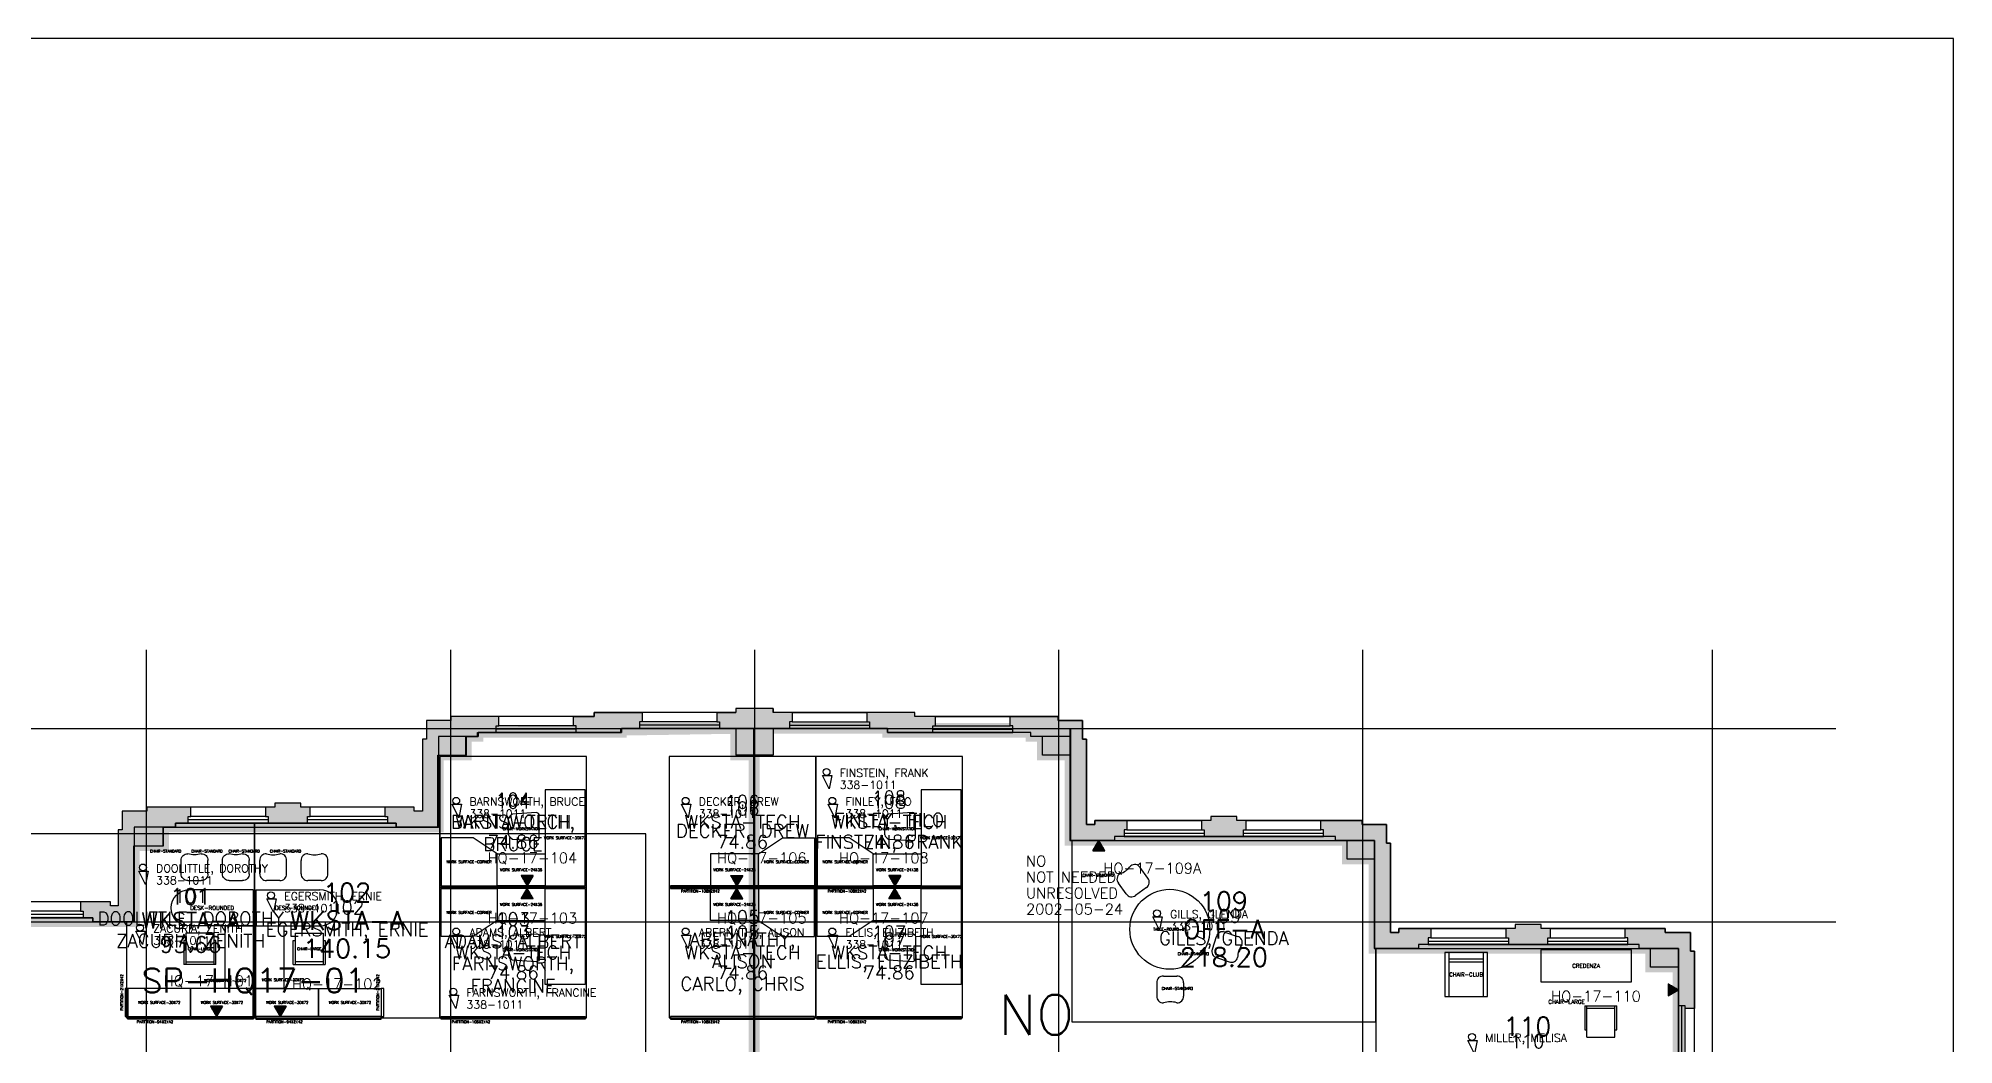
# Model space of a CAD drawing. Extents: x -2660 to 1655, y -1849 to 1203.
# Drawn here: x 218 to 1655, y 448 to 1203 of the extents above; entities that cross this region are included whole.
import ezdxf
from ezdxf.enums import TextEntityAlignment as Align

# ---------------------------------------------------------------- set-up
doc = ezdxf.new("R2010")
doc.units = 0
doc.header["$LTSCALE"] = 120
doc.header["$MEASUREMENT"] = 0
doc.layers.get('0').update_dxf_attribs({"linetype": 'CONTINUOUS'})
for name, color, linetype in [('Added', 3, 'CONTINUOUS'), ('Deleted', 1, 'CONTINUOUS'), ('PL', 82, 'CONTINUOUS')]:
    doc.layers.add(name, color=color, linetype=linetype)
doc.styles.add('ASSETTEXT', font='simplex.shx')

# ---------------------------------------------------------------- blocks, each defined once
blk = doc.blocks.new('WNH')
for p, q in [((-2, 5), (58, 5)), ((-2, 2.5), (58, 2.5)), ((0, 0), (56, 0))]:
    blk.add_line(p, q)
at = {"layer": 'PL'}
blk.add_line((0, -7), (56, -7), dxfattribs=at)
blk = doc.blocks.new('WSURF')
for p, q in [((0, 1), (0, 0)), ((1, 1), (0, 1)), ((1, 0), (1, 1)), ((0, 0), (1, 0))]:
    blk.add_line(p, q)
blk = doc.blocks.new('UNIT')
blk.add_lwpolyline([(0, 0), (1, 0), (1, 1), (0, 1)], close=True)
blk = doc.blocks.new('CHAIR')
blk.add_lwpolyline([(-6.087272, 11.499599, 0.234283), (-9.327464, 8.599554), (-10.501149, -9.063947, 0.418572), (-8.101414, -11.4996), (8.101414, -11.4996, 0.418572), (10.501149, -9.063947), (9.327464, 8.599554, 0.234283), (6.087272, 11.499599, 0.234283)], format="xyb")
blk.add_lwpolyline([(-6.087273, 11.4996), (6.087273, 11.4996)])
blk = doc.blocks.new('WKSRF')
for p, q in [((0, 21), (47, 21)), ((0, 0), (0, 21)), ((47, 21), (47, 0)), ((47, 0), (0, 0))]:
    blk.add_line(p, q)
blk = doc.blocks.new('DC')
for p, q in [((0, 0), (0, 18)), ((0, 18), (1.5, 18)), ((1.5, 23.5), (1.5, 0)), ((1.5, 23.5), (22.5, 23.5)), ((22.5, 23.5), (22.5, 0)), ((22.5, 18), (24, 18)), ((24, 18), (24, 0)), ((0, 0), (24, 0)), ((22.5, 2), (1.5, 2))]:
    blk.add_line(p, q)
blk = doc.blocks.new('PART')
for p, q in [((1, 2), (0, 2)), ((0, 2), (0, 0)), ((1, 0), (1, 2)), ((0, 0), (1, 0))]:
    blk.add_line(p, q)
blk = doc.blocks.new('SC')
for p, q in [((0.026902, 14.947733), (0.026902, 5)), ((5, 19.947733), (15, 19.947733)), ((20, 14.947733), (20, 5))]:
    blk.add_line(p, q)
for centre, radius, start, end in [((4.607986, 15.364468), 4.6, 85.111302, 185.197803), ((15.419135, 15.366868), 4.6, 354.772172, 95.227828), ((4.607986, 4.583266), 4.6, 174.802197, 274.888698), ((10.051231, -16.983642), 17.718889, 73.849775, 106.563395), ((15.419135, 4.580865), 4.6, 264.772172, 5.227828)]:
    blk.add_arc(centre, radius, start, end)
blk = doc.blocks.new('RDSK')
for p, q in [((0, 27), (48, 27)), ((0, 27), (0, 0)), ((0, 0), (48, 0))]:
    blk.add_line(p, q)
blk.add_arc((47.993354, 13.409283), 13.539422, 270.028396, 89.971983)
blk = doc.blocks.new('CWSURF')
blk.add_lwpolyline([(24, 36), (0, 36), (0, 0), (42, 0), (42, 24)], close=True)
blk = doc.blocks.new('CR')
for p, q in [((0, 24), (68, 24)), ((0, 0), (0, 24)), ((68, 24), (68, 0)), ((68, 0), (0, 0))]:
    blk.add_line(p, q)
blk = doc.blocks.new('CLUB')
for p, q in [((0, 0), (0, 33)), ((0, 33), (32, 33)), ((3, 0), (3, 33)), ((29, 33), (29, 0)), ((32, 33), (32, 0)), ((32, 0), (0, 0)), ((3, 7), (29, 7)), ((29, 5), (3, 5))]:
    blk.add_line(p, q)
blk = doc.blocks.new('RTBL5')
blk.add_circle((0, 0), 30)
blk = doc.blocks.new('PERSON')
blk.add_lwpolyline([(-8, 0), (-13, 10), (-6, 10), (-8, 0)])
blk.add_circle((-9.918655, 12.655), 2.586836)
blk = doc.blocks.new('OUTLETW')
for p, q in [((7.8, 4.5), (0, 0)), ((7.8, -4.5), (0, 0)), ((0.2, 0.1), (7.8, 0.1)), ((0.6, 0.3), (7.8, 0.3)), ((1, 0.6), (7.8, 0.6)), ((1.3, 0.8), (7.8, 0.8)), ((1.7, 1), (7.8, 1)), ((2.1, 1.2), (7.8, 1.2)), ((2.5, 1.4), (7.8, 1.4)), ((2.9, 1.7), (7.8, 1.7)), ((3.2, 1.9), (7.8, 1.9)), ((3.6, 2.1), (7.8, 2.1)), ((4, 2.3), (7.8, 2.3)), ((4.4, 2.5), (7.8, 2.5)), ((4.8, 2.8), (7.8, 2.8)), ((5.1, 3), (7.8, 3)), ((5.5, 3.2), (7.8, 3.2)), ((5.9, 3.4), (7.8, 3.4)), ((6.3, 3.6), (7.8, 3.6)), ((6.7, 3.9), (7.8, 3.9)), ((7.1, 4.1), (7.8, 4.1)), ((7.4, 4.3), (7.8, 4.3)), ((7.8, -4.5), (7.8, 4.5)), ((0.2, -0.1), (7.8, -0.1)), ((0.6, -0.3), (7.8, -0.3)), ((1, -0.6), (7.8, -0.6)), ((1.3, -0.8), (7.8, -0.8)), ((1.7, -1), (7.8, -1)), ((2.1, -1.2), (7.8, -1.2)), ((2.5, -1.4), (7.8, -1.4)), ((2.9, -1.7), (7.8, -1.7)), ((3.2, -1.9), (7.8, -1.9)), ((3.6, -2.1), (7.8, -2.1)), ((4, -2.3), (7.8, -2.3)), ((4.4, -2.5), (7.8, -2.5)), ((4.8, -2.8), (7.8, -2.8)), ((5.1, -3), (7.8, -3)), ((5.5, -3.2), (7.8, -3.2)), ((5.9, -3.4), (7.8, -3.4)), ((6.3, -3.6), (7.8, -3.6)), ((6.7, -3.9), (7.8, -3.9)), ((7.1, -4.1), (7.8, -4.1)), ((7.4, -4.3), (7.8, -4.3))]:
    blk.add_line(p, q)

msp = doc.modelspace()

# ---------------------------------------------------------------- hatches: boundary and pattern name
at = {"layer": 'Deleted'}
for points in [[(518.4, 611), (518.4, 665), (539.4, 665), (539.4, 679), (548.2, 679), (548.2, 682), (561.7, 682), (561.7, 687), (563.7, 687), (563.7, 694), (527.7, 694), (527.7, 691), (509.4, 691), (509.4, 677), (506.4, 677), (506.4, 623), (500.2, 623), (500.2, 626), (478.2, 626), (478.2, 619), (480.2, 619), (480.2, 614), (486.9, 614), (486.9, 611)], [(635.2, 697), (671.2, 697), (671.2, 690), (669.2, 690), (669.2, 685), (655.7, 685), (655.7, 682), (621.7, 682), (621.7, 687), (619.7, 687), (619.7, 694), (635.2, 694)], [(875.7, 697), (839.7, 697), (839.7, 690), (841.7, 690), (841.7, 685), (855.2, 685), (855.2, 682), (889.2, 682), (889.2, 687), (891.2, 687), (891.2, 694), (875.7, 694)], [(992.4, 601), (992.4, 665), (971.4, 665), (971.4, 679), (962.7, 679), (962.7, 682), (949.2, 682), (949.2, 687), (947.2, 687), (947.2, 694), (983.2, 694), (983.2, 691), (1001.4, 691), (1001.4, 677), (1004.4, 677), (1004.4, 613), (1010.7, 613), (1010.7, 616), (1034.7, 616), (1034.7, 609), (1032.7, 609), (1032.7, 604), (1025.4, 604), (1025.4, 601)], [(259.4, 540), (290.4, 540), (290.4, 597), (312.4, 597), (312.4, 611), (321.2, 611), (321.2, 614), (330.7, 614), (330.7, 619), (332.7, 619), (332.7, 626), (299.7, 626), (299.7, 623), (281.4, 623), (281.4, 609), (278.4, 609), (278.4, 552), (272.7, 552), (272.7, 555), (250.2, 555), (250.2, 548), (252.2, 548), (252.2, 543), (259.4, 543)], [(415.2, 629), (395.7, 629), (395.7, 626), (388.7, 626), (388.7, 619), (390.7, 619), (390.7, 614), (420.2, 614), (420.2, 619), (422.2, 619), (422.2, 626), (415.2, 626)], [(1220.4, 587), (1220.4, 520), (1253.4, 520), (1253.4, 523), (1260.7, 523), (1260.7, 528), (1262.7, 528), (1262.7, 535), (1238.7, 535), (1238.7, 532), (1232.4, 532), (1232.4, 599), (1229.4, 599), (1229.4, 613), (1211.2, 613), (1211.2, 616), (1180.2, 616), (1180.2, 609), (1182.2, 609), (1182.2, 604), (1191.2, 604), (1191.2, 601), (1199.9, 601), (1199.9, 587)]]:
    msp.add_hatch(color=256, dxfattribs=at).paths.add_polyline_path(points)
h = msp.add_hatch(color=256, dxfattribs=at)
h.paths.add_polyline_path([(769.4, 665), (741.4, 665), (741.4, 685), (729.2, 685), (729.2, 690), (727.2, 690), (727.2, 697), (741.4, 697), (741.4, 700), (769.4, 700), (769.4, 697), (783.7, 697), (783.7, 690), (781.7, 690), (781.7, 685), (769.4, 685)])
h.paths.add_polyline_path([(1117.2, 619), (1097.7, 619), (1097.7, 616), (1090.7, 616), (1090.7, 609), (1092.7, 609), (1092.7, 604), (1122.2, 604), (1122.2, 609), (1124.2, 609), (1124.2, 616), (1117.2, 616)])
h.paths.add_polyline_path([(1345.2, 538), (1325.7, 538), (1325.7, 535), (1318.7, 535), (1318.7, 528), (1320.7, 528), (1320.7, 523), (1350.2, 523), (1350.2, 528), (1352.2, 528), (1352.2, 535), (1345.2, 535)])
h.paths.add_polyline_path([(1408.2, 528), (1408.2, 535), (1438.2, 535), (1438.2, 532), (1457.4, 532), (1457.4, 518), (1460.4, 518), (1460.4, 475), (1453.4, 475), (1453.4, 477), (1448.4, 477), (1448.4, 506), (1427.4, 506), (1427.4, 520), (1418.7, 520), (1418.7, 523), (1410.2, 523), (1410.2, 528)])
h.paths.add_polyline_path([(1493.4, 176.7), (1490.4, 176.7), (1490.4, 169.7), (1483.4, 169.7), (1483.4, 171.7), (1478.4, 171.7), (1478.4, 193.2), (1483.4, 193.2), (1483.4, 195.2), (1490.4, 195.2), (1490.4, 188.2), (1493.4, 188.2)])

# ---------------------------------------------------------------- linework, layer by layer
at = {"layer": 'Added'}
for p, q in [((673.9, 605.9), (-16.1, 605.9)), ((673.9, -134.1), (673.9, 605.9))]:
    msp.add_line(p, q, dxfattribs=at)
msp.add_lwpolyline([(-2660.1, -1848.6), (1654.6, -1848.6), (1654.6, 1202.5), (-2660.1, 1202.5)], close=True, dxfattribs=at)
at = {"layer": 'Deleted'}
for p, q in [((299.4, 744), (299.4, -312)), ((527.4, 744), (527.4, -312)), ((755.4, 744), (755.4, -312)), ((755.4, 744), (755.4, -312)), ((983.4, 744), (983.4, -312)), ((1211.4, 744), (1211.4, -312)), ((1473.5, 744), (1473.5, -312)), ((527.7, 691), (509.4, 691)), ((509.4, 691), (509.4, 677)), ((527.7, 691), (509.4, 691)), ((509.4, 691), (509.4, 677)), ((563.7, 694), (527.7, 694)), ((527.7, 694), (527.7, 691)), ((563.7, 694), (527.7, 694)), ((527.7, 694), (527.7, 691)), ((563.7, 687), (563.7, 694)), ((563.7, 687), (563.7, 694)), ((619.7, 687), (619.7, 694)), ((619.7, 694), (635.2, 694)), ((619.7, 687), (619.7, 694)), ((619.7, 694), (635.2, 694)), ((635.2, 694), (635.2, 697)), ((635.2, 697), (671.2, 697)), ((635.2, 694), (635.2, 697)), ((635.2, 697), (671.2, 697)), ((671.2, 690), (669.2, 690)), ((669.2, 690), (669.2, 685)), ((671.2, 690), (669.2, 690)), ((669.2, 690), (669.2, 685)), ((671.2, 697), (671.2, 690)), ((671.2, 697), (671.2, 690)), ((727.2, 697), (741.4, 697)), ((727.2, 697), (727.2, 690)), ((727.2, 697), (741.4, 697)), ((727.2, 697), (727.2, 690)), ((727.2, 690), (729.2, 690)), ((727.2, 690), (729.2, 690)), ((729.2, 690), (729.2, 685)), ((729.2, 690), (729.2, 685)), ((741.4, 700), (741.4, 697)), ((769.4, 700), (741.4, 700)), ((741.4, 700), (741.4, 697)), ((769.4, 700), (741.4, 700)), ((769.4, 700), (769.4, 697)), ((769.4, 700), (769.4, 697)), ((783.7, 697), (769.4, 697)), ((783.7, 697), (769.4, 697)), ((781.7, 690), (781.7, 685)), ((783.7, 690), (781.7, 690)), ((781.7, 690), (781.7, 685)), ((783.7, 690), (781.7, 690)), ((783.7, 697), (783.7, 690)), ((783.7, 697), (783.7, 690)), ((839.7, 697), (839.7, 690)), ((875.7, 697), (839.7, 697)), ((839.7, 697), (839.7, 690)), ((875.7, 697), (839.7, 697)), ((839.7, 690), (841.7, 690)), ((839.7, 690), (841.7, 690)), ((841.7, 690), (841.7, 685)), ((841.7, 690), (841.7, 685)), ((875.7, 694), (875.7, 697)), ((875.7, 694), (875.7, 697)), ((891.2, 694), (875.7, 694)), ((891.2, 694), (875.7, 694)), ((891.2, 687), (891.2, 694)), ((891.2, 687), (891.2, 694)), ((947.2, 687), (947.2, 694)), ((947.2, 694), (983.2, 694)), ((947.2, 687), (947.2, 694)), ((947.2, 694), (983.2, 694)), ((983.2, 694), (983.2, 691)), ((983.2, 694), (983.2, 691)), ((983.2, 691), (1001.4, 691)), ((983.2, 691), (1001.4, 691)), ((1001.4, 691), (1001.4, 677)), ((1001.4, 691), (1001.4, 677)), ((-47.9, 685), (1566.2, 685)), ((509.4, 677), (506.4, 677)), ((506.4, 677), (506.4, 623)), ((509.4, 677), (506.4, 677)), ((506.4, 677), (506.4, 623)), ((539.4, 665), (539.4, 679)), ((539.4, 679), (548.2, 679)), ((539.4, 665), (539.4, 679)), ((539.4, 679), (548.2, 679)), ((548.2, 682), (561.7, 682)), ((548.2, 679), (548.2, 682)), ((548.2, 682), (561.7, 682)), ((548.2, 679), (548.2, 682)), ((561.7, 682), (561.7, 687)), ((561.7, 687), (563.7, 687)), ((561.7, 682), (561.7, 687)), ((561.7, 687), (563.7, 687)), ((561.7, 682), (621.7, 682)), ((621.7, 687), (619.7, 687)), ((621.7, 687), (619.7, 687)), ((621.7, 682), (621.7, 687)), ((621.7, 682), (621.7, 687)), ((655.7, 682), (621.7, 682)), ((655.7, 682), (621.7, 682)), ((669.2, 685), (655.7, 685)), ((655.7, 685), (655.7, 682)), ((669.2, 685), (655.7, 685)), ((655.7, 685), (655.7, 682)), ((669.2, 685), (729.2, 685)), ((729.2, 685), (741.4, 685)), ((729.2, 685), (741.4, 685)), ((741.4, 685), (741.4, 665)), ((741.4, 685), (741.4, 665)), ((769.4, 685), (769.4, 665)), ((781.7, 685), (769.4, 685)), ((769.4, 685), (769.4, 665)), ((781.7, 685), (769.4, 685)), ((781.7, 685), (841.7, 685)), ((841.7, 685), (855.2, 685)), ((841.7, 685), (855.2, 685)), ((855.2, 685), (855.2, 682)), ((855.2, 685), (855.2, 682)), ((855.2, 682), (889.2, 682)), ((855.2, 682), (889.2, 682)), ((889.2, 682), (889.2, 687)), ((889.2, 687), (891.2, 687)), ((889.2, 682), (889.2, 687)), ((889.2, 687), (891.2, 687)), ((889.2, 682), (949.2, 682)), ((949.2, 687), (947.2, 687)), ((949.2, 687), (947.2, 687)), ((949.2, 682), (949.2, 687)), ((949.2, 682), (949.2, 687)), ((962.7, 682), (949.2, 682)), ((962.7, 682), (949.2, 682)), ((962.7, 679), (962.7, 682)), ((962.7, 679), (962.7, 682)), ((971.4, 679), (962.7, 679)), ((971.4, 679), (962.7, 679)), ((971.4, 665), (971.4, 679)), ((971.4, 665), (971.4, 679)), ((1001.4, 677), (1004.4, 677)), ((1001.4, 677), (1004.4, 677)), ((1004.4, 677), (1004.4, 613)), ((1004.4, 677), (1004.4, 613)), ((518.4, 611), (518.4, 665)), ((518.4, 665), (539.4, 665)), ((518.4, 665), (539.4, 665)), ((518.4, 611), (518.4, 665)), ((769.4, 665), (741.4, 665)), ((769.4, 665), (741.4, 665)), ((992.4, 665), (971.4, 665)), ((992.4, 665), (971.4, 665)), ((992.4, 601), (992.4, 665)), ((992.4, 601), (992.4, 665)), ((299.7, 623), (281.4, 623)), ((281.4, 623), (281.4, 609)), ((299.7, 623), (281.4, 623)), ((281.4, 623), (281.4, 609)), ((332.7, 626), (299.7, 626)), ((299.7, 626), (299.7, 623)), ((332.7, 626), (299.7, 626)), ((299.7, 626), (299.7, 623)), ((330.7, 614), (330.7, 619)), ((330.7, 619), (332.7, 619)), ((330.7, 614), (330.7, 619)), ((330.7, 619), (332.7, 619)), ((332.7, 619), (332.7, 626)), ((332.7, 619), (332.7, 626)), ((395.7, 626), (388.7, 626)), ((388.7, 626), (388.7, 619)), ((395.7, 626), (388.7, 626)), ((388.7, 626), (388.7, 619)), ((388.7, 619), (390.7, 619)), ((388.7, 619), (390.7, 619)), ((390.7, 619), (390.7, 614)), ((390.7, 619), (390.7, 614)), ((395.7, 629), (395.7, 626)), ((415.2, 629), (395.7, 629)), ((395.7, 629), (395.7, 626)), ((415.2, 629), (395.7, 629)), ((415.2, 626), (415.2, 629)), ((415.2, 626), (415.2, 629)), ((422.2, 626), (415.2, 626)), ((422.2, 626), (415.2, 626)), ((420.2, 614), (420.2, 619)), ((420.2, 619), (422.2, 619)), ((420.2, 614), (420.2, 619)), ((420.2, 619), (422.2, 619)), ((422.2, 619), (422.2, 626)), ((422.2, 619), (422.2, 626)), ((500.2, 626), (478.2, 626)), ((478.2, 626), (478.2, 619)), ((500.2, 626), (478.2, 626)), ((478.2, 626), (478.2, 619)), ((478.2, 619), (480.2, 619)), ((478.2, 619), (480.2, 619)), ((480.2, 619), (480.2, 614)), ((480.2, 619), (480.2, 614)), ((500.2, 623), (500.2, 626)), ((500.2, 623), (500.2, 626)), ((506.4, 623), (500.2, 623)), ((506.4, 623), (500.2, 623)), ((1097.7, 619), (1097.7, 616)), ((1117.2, 619), (1097.7, 619)), ((1097.7, 619), (1097.7, 616)), ((1117.2, 619), (1097.7, 619)), ((1117.2, 616), (1117.2, 619)), ((1117.2, 616), (1117.2, 619)), ((281.4, 609), (278.4, 609)), ((278.4, 609), (278.4, 552)), ((281.4, 609), (278.4, 609)), ((278.4, 609), (278.4, 552)), ((312.4, 597), (312.4, 611)), ((312.4, 611), (321.2, 611)), ((312.4, 597), (312.4, 611)), ((312.4, 611), (321.2, 611)), ((321.2, 614), (330.7, 614)), ((321.2, 611), (321.2, 614)), ((321.2, 614), (330.7, 614)), ((321.2, 611), (321.2, 614)), ((330.7, 614), (390.7, 614)), ((390.7, 614), (420.2, 614)), ((390.7, 614), (420.2, 614)), ((420.2, 614), (480.2, 614)), ((480.2, 614), (486.9, 614)), ((480.2, 614), (486.9, 614)), ((486.9, 614), (486.9, 611)), ((486.9, 614), (486.9, 611)), ((486.9, 611), (518.4, 611)), ((486.9, 611), (518.4, 611)), ((1004.4, 613), (1010.7, 613)), ((1004.4, 613), (1010.7, 613)), ((1010.7, 613), (1010.7, 616)), ((1010.7, 616), (1034.7, 616)), ((1010.7, 613), (1010.7, 616)), ((1010.7, 616), (1034.7, 616)), ((1032.7, 604), (1025.4, 604)), ((1025.4, 604), (1025.4, 601)), ((1032.7, 604), (1025.4, 604)), ((1025.4, 604), (1025.4, 601)), ((1034.7, 609), (1032.7, 609)), ((1032.7, 609), (1032.7, 604)), ((1034.7, 609), (1032.7, 609)), ((1032.7, 609), (1032.7, 604)), ((1032.7, 604), (1092.7, 604)), ((1034.7, 616), (1034.7, 609)), ((1034.7, 616), (1034.7, 609)), ((1097.7, 616), (1090.7, 616)), ((1090.7, 616), (1090.7, 609)), ((1097.7, 616), (1090.7, 616)), ((1090.7, 616), (1090.7, 609)), ((1090.7, 609), (1092.7, 609)), ((1090.7, 609), (1092.7, 609)), ((1092.7, 609), (1092.7, 604)), ((1092.7, 609), (1092.7, 604)), ((1092.7, 604), (1122.2, 604)), ((1092.7, 604), (1122.2, 604)), ((1124.2, 616), (1117.2, 616)), ((1124.2, 616), (1117.2, 616)), ((1122.2, 604), (1122.2, 609)), ((1122.2, 609), (1124.2, 609)), ((1122.2, 604), (1122.2, 609)), ((1122.2, 609), (1124.2, 609)), ((1122.2, 604), (1182.2, 604)), ((1124.2, 609), (1124.2, 616)), ((1124.2, 609), (1124.2, 616)), ((1180.2, 609), (1180.2, 616)), ((1180.2, 616), (1211.2, 616)), ((1180.2, 609), (1180.2, 616)), ((1180.2, 616), (1211.2, 616)), ((1182.2, 609), (1180.2, 609)), ((1182.2, 609), (1180.2, 609)), ((1182.2, 604), (1182.2, 609)), ((1182.2, 604), (1182.2, 609)), ((1191.2, 604), (1182.2, 604)), ((1191.2, 604), (1182.2, 604)), ((1191.2, 601), (1191.2, 604)), ((1191.2, 601), (1191.2, 604)), ((1211.2, 616), (1211.2, 613)), ((1211.2, 616), (1211.2, 613)), ((1211.2, 613), (1229.4, 613)), ((1211.2, 613), (1229.4, 613)), ((1229.4, 613), (1229.4, 599)), ((1229.4, 613), (1229.4, 599)), ((290.4, 540), (290.4, 597)), ((290.4, 597), (312.4, 597)), ((290.4, 540), (290.4, 597)), ((290.4, 597), (312.4, 597)), ((1025.4, 601), (992.4, 601)), ((1025.4, 601), (992.4, 601)), ((1199.9, 601), (1191.2, 601)), ((1199.9, 601), (1191.2, 601)), ((1199.9, 587), (1199.9, 601)), ((1199.9, 587), (1199.9, 601)), ((1229.4, 599), (1232.4, 599)), ((1229.4, 599), (1232.4, 599)), ((1232.4, 599), (1232.4, 532)), ((1232.4, 599), (1232.4, 532)), ((1220.4, 587), (1199.9, 587)), ((1220.4, 587), (1199.9, 587)), ((1220.4, 520), (1220.4, 587)), ((1220.4, 587), (1220.4, 520)), ((272.7, 555), (250.2, 555)), ((250.2, 555), (250.2, 548)), ((272.7, 555), (250.2, 555)), ((250.2, 555), (250.2, 548)), ((250.2, 548), (252.2, 548)), ((250.2, 548), (252.2, 548)), ((252.2, 548), (252.2, 543)), ((252.2, 548), (252.2, 543)), ((272.7, 552), (272.7, 555)), ((272.7, 552), (272.7, 555)), ((278.4, 552), (272.7, 552)), ((278.4, 552), (272.7, 552)), ((-47.9, 540), (1566.2, 540)), ((192.2, 543), (252.2, 543)), ((252.2, 543), (259.4, 543)), ((252.2, 543), (259.4, 543)), ((259.4, 543), (259.4, 540)), ((259.4, 543), (259.4, 540)), ((259.4, 540), (290.4, 540)), ((259.4, 540), (290.4, 540)), ((959.1, 545.5), (959.1, 545.5)), ((1232.4, 532), (1238.7, 532)), ((1232.4, 532), (1238.7, 532)), ((1238.7, 532), (1238.7, 535)), ((1238.7, 535), (1262.7, 535)), ((1238.7, 532), (1238.7, 535)), ((1238.7, 535), (1262.7, 535)), ((1262.7, 535), (1262.7, 528)), ((1262.7, 535), (1262.7, 528)), ((1325.7, 535), (1318.7, 535)), ((1318.7, 535), (1318.7, 528)), ((1325.7, 535), (1318.7, 535)), ((1318.7, 535), (1318.7, 528)), ((1325.7, 538), (1325.7, 535)), ((1345.2, 538), (1325.7, 538)), ((1325.7, 538), (1325.7, 535)), ((1345.2, 538), (1325.7, 538)), ((1345.2, 535), (1345.2, 538)), ((1345.2, 535), (1345.2, 538)), ((1352.2, 535), (1345.2, 535)), ((1352.2, 535), (1345.2, 535)), ((1352.2, 528), (1352.2, 535)), ((1352.2, 528), (1352.2, 535)), ((1408.2, 535), (1438.2, 535)), ((1408.2, 528), (1408.2, 535)), ((1408.2, 535), (1438.2, 535)), ((1408.2, 528), (1408.2, 535)), ((1438.2, 535), (1438.2, 532)), ((1438.2, 535), (1438.2, 532)), ((1438.2, 532), (1457.4, 532)), ((1438.2, 532), (1457.4, 532)), ((1457.4, 532), (1457.4, 518)), ((1457.4, 532), (1457.4, 518)), ((1253.4, 520), (1220.4, 520)), ((1253.4, 520), (1220.4, 520)), ((1260.7, 523), (1253.4, 523)), ((1253.4, 523), (1253.4, 520)), ((1260.7, 523), (1253.4, 523)), ((1253.4, 523), (1253.4, 520)), ((1262.7, 528), (1260.7, 528)), ((1260.7, 528), (1260.7, 523)), ((1262.7, 528), (1260.7, 528)), ((1260.7, 528), (1260.7, 523)), ((1260.7, 523), (1320.7, 523)), ((1318.7, 528), (1320.7, 528)), ((1318.7, 528), (1320.7, 528)), ((1320.7, 528), (1320.7, 523)), ((1320.7, 528), (1320.7, 523)), ((1320.7, 523), (1350.2, 523)), ((1320.7, 523), (1350.2, 523)), ((1350.2, 523), (1350.2, 528)), ((1350.2, 528), (1352.2, 528)), ((1350.2, 523), (1350.2, 528)), ((1350.2, 528), (1352.2, 528)), ((1350.2, 523), (1410.2, 523)), ((1410.2, 528), (1408.2, 528)), ((1410.2, 528), (1408.2, 528)), ((1410.2, 523), (1410.2, 528)), ((1410.2, 523), (1410.2, 528)), ((1418.7, 523), (1410.2, 523)), ((1418.7, 523), (1410.2, 523)), ((1418.7, 520), (1418.7, 523)), ((1418.7, 520), (1418.7, 523)), ((1427.4, 520), (1418.7, 520)), ((1427.4, 520), (1418.7, 520)), ((1427.4, 506), (1427.4, 520)), ((1427.4, 506), (1427.4, 520)), ((1457.4, 518), (1460.4, 518)), ((1457.4, 518), (1460.4, 518)), ((1460.4, 518), (1460.4, 475)), ((1460.4, 518), (1460.4, 475)), ((1448.4, 506), (1427.4, 506)), ((1448.4, 506), (1427.4, 506)), ((1448.4, 477), (1448.4, 506)), ((1448.4, 477), (1448.4, 506)), ((1448.4, 477), (1448.4, 417)), ((1453.4, 477), (1448.4, 477)), ((1453.4, 477), (1448.4, 477)), ((1453.4, 475), (1453.4, 477)), ((1453.4, 475), (1453.4, 477)), ((1460.4, 475), (1453.4, 475)), ((1460.4, 475), (1453.4, 475))]:
    msp.add_line(p, q, dxfattribs=at)
for points in [[(1460.4, 389), (1460.4, 518), (1457.4, 518), (1457.4, 532), (1438.2, 532), (1438.2, 535), (1345.2, 535), (1345.2, 538), (1325.7, 538), (1325.7, 535), (1238.7, 535), (1238.7, 532), (1232.4, 532), (1232.4, 599), (1229.4, 599), (1229.4, 613), (1211.2, 613), (1211.2, 616), (1117.2, 616), (1117.2, 619), (1097.7, 619), (1097.7, 616), (1010.7, 616), (1010.7, 613), (1004.4, 613), (1004.4, 677), (1001.4, 677), (1001.4, 691), (983.2, 691), (983.2, 694), (875.7, 694), (875.7, 697), (769.4, 697), (769.4, 700), (741.4, 700), (741.4, 697), (635.2, 697), (635.2, 694), (527.7, 694), (527.7, 691), (509.4, 691), (509.4, 677), (506.4, 677), (506.4, 623), (500.2, 623), (500.2, 626), (415.2, 626), (415.2, 629), (395.7, 629), (395.7, 626), (299.7, 626), (299.7, 623), (281.4, 623), (281.4, 609), (278.4, 609), (278.4, 552), (272.7, 552), (272.7, 555), (187.2, 555)], [(92.8, 540), (290, 540), (290, 597), (312, 597), (312, 611), (518, 611), (518, 665), (539, 665), (539, 679), (547.8, 679), (547.8, 682), (655.2, 682), (655.2, 685), (755, 685), (755, 392)], [(1448.4, 362), (1448.4, 520), (1418.7, 520), (1418.7, 523), (1253.4, 523), (1253.4, 520), (1220.4, 520), (1220.4, 601), (1191.2, 601), (1191.2, 604), (1025.4, 604), (1025.4, 601), (992.4, 601), (992.4, 679), (962.7, 679), (962.7, 682), (855.2, 682), (855.2, 685), (655.7, 685), (655.7, 682), (548.2, 682), (548.2, 679), (518.4, 679), (518.4, 611), (486.9, 611), (486.9, 614), (321.2, 614), (321.2, 611), (290.4, 611), (290.4, 540), (259.4, 540), (259.4, 543), (93.2, 543)], [(93.2, 540), (290.4, 540), (290.4, 597), (312.4, 597), (312.4, 611), (518.4, 611), (518.4, 665), (539.4, 665), (539.4, 679), (548.2, 679), (548.2, 682), (655.7, 682), (655.7, 685), (755.4, 685), (755.4, 392)], [(755, 392), (755, 685), (992, 685), (992, 601), (1220, 601), (1220, 520), (1448, 520), (1448, 362)], [(755.4, 392), (755.4, 685), (992.5, 685), (992.4, 601), (1220.4, 601), (1220.4, 520), (1448.4, 520), (1448.4, 362)], [(801.4, 566), (911.4, 566), (911.4, 664), (801.4, 664), (801.4, 566)]]:
    msp.add_lwpolyline(points, dxfattribs=at)
at = {"layer": 'Deleted', "const_width": 8}
for points in [[(755, -240), (755.4, 665), (741.4, 665), (741.4, 685), (548.2, 682), (548.2, 679), (539.4, 679), (539.4, 665), (518.4, 665), (518.4, 611), (321.2, 611), (312.4, 611), (312.4, 597), (290.4, 597), (290.4, 540), (84.4, 540)], [(755, -240), (755.4, 665), (741.4, 665), (741.4, 685), (548.2, 682), (548.2, 679), (539.4, 679), (539.4, 665), (518.4, 665), (518.4, 611), (321.2, 611), (312.4, 611), (312.4, 597), (290.4, 597), (290.4, 540), (84.4, 540)], [(92.8, 540), (290, 540), (290, 597), (312, 597), (312, 611), (518, 611), (518, 665), (539, 665), (539, 679), (547.8, 679), (547.8, 682), (655.2, 682), (655.2, 685), (755, 685), (755, 392)], [(93.2, 540), (290.4, 540), (290.4, 597), (312.4, 597), (312.4, 611), (518.4, 611), (518.4, 665), (539.4, 665), (539.4, 679), (548.2, 679), (548.2, 682), (655.7, 682), (655.7, 685), (755.4, 685), (755.4, 392)], [(755, -240), (755.4, 685), (855.2, 685), (855.2, 682), (962.7, 682), (962.7, 679), (971.4, 679), (971.4, 665), (992.4, 665), (992.4, 601), (1191.2, 601), (1199.9, 601), (1199.9, 587), (1220.4, 587), (1220.4, 520), (1418.7, 520), (1427.4, 520), (1427.4, 506), (1448.4, 506), (1448.4, 386)], [(755, 392), (755, 685), (992, 685), (992, 601), (1220, 601), (1220, 520), (1448, 520), (1448, 362)], [(755, -240), (755.4, 685), (855.2, 685), (855.2, 682), (962.7, 682), (962.7, 679), (971.4, 679), (971.4, 665), (992.4, 665), (992.4, 601), (1191.2, 601), (1199.9, 601), (1199.9, 587), (1220.4, 587), (1220.4, 520), (1418.7, 520), (1427.4, 520), (1427.4, 506), (1448.4, 506), (1448.4, 386)], [(755.4, 392), (755.4, 685), (992.5, 685), (992.4, 601), (1220.4, 601), (1220.4, 520), (1448.4, 520), (1448.4, 362)]]:
    msp.add_lwpolyline(points, dxfattribs=at)
at = {"layer": 'Deleted'}
for points in [[(629.4, 566), (629.4, 664), (519.4, 664), (519.4, 566)], [(691.4, 566), (801.4, 566), (801.4, 664), (691.4, 664)], [(380.6, 614), (321.2, 614), (321.2, 611), (290.4, 611), (290.4, 540), (284.6, 540), (284.6, 468), (380.6, 468)], [(380.6, 468), (519.4, 468), (519.4, 566), (519.4, 611), (486.9, 611), (486.9, 614), (380.6, 614)], [(1221.4, 465), (1221.4, 520), (1220.4, 520), (1220.4, 601), (1191.2, 601), (1191.2, 604), (1025.4, 604), (1025.4, 601), (993.4, 601), (993.4, 465)], [(629.4, 468), (629.4, 566), (519.4, 566), (519.4, 468)], [(801.4, 468), (801.4, 566), (691.4, 566), (691.4, 468)], [(911.4, 468), (911.4, 566), (801.4, 566), (801.4, 468)], [(1253.4, 523), (1253.4, 520), (1221.4, 520), (1221.4, 358), (1293.4, 358), (1293.4, 363), (1448.4, 363), (1448.4, 520), (1418.7, 520), (1418.7, 523)]]:
    msp.add_lwpolyline(points, close=True, dxfattribs=at)

# ---------------------------------------------------------------- block references
for name, p, rotation in [('WNH', (619.7, 687), 180), ('WNH', (727.2, 690), 180), ('WNH', (388.7, 619), 180), ('WNH', (478.2, 619), 180), ('CHAIR', (582.6, 611.4), 90), ('CHAIR', (864.6, 611.4), 90), ('SC', (404.6, 591), 180), ('SC', (435.6, 591), 180), ('OUTLETW', (1013.6, 601), 270), ('OUTLETW', (585, 567), 90), ('OUTLETW', (860.7, 567), 90), ('SC', (1041.6, 584.8), 216), ('OUTLETW', (742.1, 565), 270), ('CWSURF', (800.4, 565), 180), ('WNH', (250.2, 548), 180), ('WKSRF', (379.6, 490), 90), ('WKSRF', (402.6, 490), 90), ('SC', (1116.2, 508.5), 72), ('OUTLETW', (1448.4, 488.9), 180), ('OUTLETW', (352.1, 469), 90), ('OUTLETW', (399.9, 469), 90), ('WNH', (1453.4, 419), 90)]:
    msp.add_blockref(name, p, dxfattribs=dict(at, rotation=rotation))
at = {"layer": 'Deleted', "xscale": -1}
for name, p, rotation in [('WNH', (783.7, 690), 180), ('WNH', (891.2, 687), 180), ('WNH', (1034.7, 609), 180), ('WNH', (1124.2, 609), 180), ('SC', (325.6, 591), 180), ('SC', (356.6, 591), 180), ('OUTLETW', (742.1, 567), 270), ('CWSURF', (520.4, 565), 180), ('OUTLETW', (585, 565), 90), ('CWSURF', (802.4, 565), 180), ('OUTLETW', (860.7, 565), 90), ('WNH', (1262.7, 528), 180), ('WNH', (1352.2, 528), 180), ('CHAIR', (582.6, 520.6), 90), ('CHAIR', (864.6, 520.6), 90), ('CR', (1345, 519), 180), ('CLUB', (1273, 517), 180), ('DC', (1378, 477), 180)]:
    msp.add_blockref(name, p, dxfattribs=dict(at, rotation=rotation))
at = {"layer": 'Deleted'}
for name, p in [('PERSON', (819.4, 639.7)), ('PERSON', (541.7, 618.1)), ('PERSON', (713.7, 618.1)), ('PERSON', (823.7, 618.1)), ('CWSURF', (520.4, 567)), ('CWSURF', (802.4, 567)), ('PERSON', (306.8, 568.1)), ('RDSK', (381.6, 537)), ('PERSON', (402.8, 547.2)), ('RTBL5', (1066.9, 534.4)), ('PERSON', (1067.1, 533.7)), ('PERSON', (304.6, 522.9)), ('DC', (409.6, 508)), ('PERSON', (541.7, 520.1)), ('PERSON', (713.7, 520.1)), ('PERSON', (823.7, 520.1)), ('WKSRF', (381.6, 469)), ('WKSRF', (428.6, 469)), ('PERSON', (539.5, 474.9)), ('SC', (1057.1, 479.3)), ('PERSON', (1303.4, 441))]:
    msp.add_blockref(name, p, dxfattribs=at)
for p, xscale, yscale, zscale in [((598.4, 567), 30, 72, 30), ((880.4, 567), 30, 72, 30), ((562.4, 591), 36, -24, 36), ((758.4, 591), -36, -24, 36), ((844.4, 591), 36, -24, 36)]:
    msp.add_blockref('WSURF', p, dxfattribs=dict(at, xscale=xscale, yscale=yscale, zscale=zscale))
for name, p, xscale in [('CWSURF', (800.4, 567), -1), ('RDSK', (379.6, 537), -1), ('DC', (351.6, 508), -1), ('WKSRF', (332.6, 469), -1), ('WKSRF', (379.6, 469), -1), ('PART', (379.6, 467), -94), ('PART', (381.6, 467), 94)]:
    msp.add_blockref(name, p, dxfattribs=dict(at, xscale=xscale))
for name, p, xscale, yscale, zscale, rotation in [('WSURF', (562.4, 541), -36, -24, 36, 180), ('WSURF', (598.4, 565), -30, 72, 30, 180), ('UNIT', (800.4, 567), 108, 2, 42, 180), ('WSURF', (758.4, 541), 36, -24, 36, 180), ('UNIT', (802.4, 567), -108, 2, 42, 180), ('WSURF', (844.4, 541), -36, -24, 36, 180), ('WSURF', (880.4, 565), -30, 72, 30, 180), ('UNIT', (285.6, 469), 21, 2, 42, 90), ('UNIT', (477.6, 469), 21, 2, 42, 90), ('UNIT', (520.4, 469), -108, 2, 42, 180), ('UNIT', (800.4, 469), 108, 2, 42, 180), ('UNIT', (802.4, 469), -108, 2, 42, 180)]:
    msp.add_blockref(name, p, dxfattribs=dict(at, xscale=xscale, yscale=yscale, zscale=zscale, rotation=rotation))

# ---------------------------------------------------------------- texts
at = {"layer": 'Deleted', "style": 'ASSETTEXT'}
for s, height, p in [('FINSTEIN, FRANK', 6, (819.4, 648.7)), ('BARNSWORTH, BRUCE', 6, (541.7, 627.1)), ('DECKER, DREW', 6, (713.7, 627.1)), ('338-1011', 6, (819.4, 639.7)), ('FINLEY, FILO', 6, (823.7, 627.1)), ('338-1011', 6, (541.7, 618.1)), ('338-1011', 6, (713.7, 618.1)), ('338-1011', 6, (823.7, 618.1)), ('NO', 8, (959.1, 581.5)), ('DOOLITTLE, DOROTHY', 6, (306.8, 577.1)), ('NOT NEEDED', 8, (959.1, 569.5)), ('338-1011', 6, (306.8, 568.1)), ('EGERSMITH, ERNIE', 6, (402.8, 556.2)), ('UNRESOLVED', 8, (959.1, 557.5)), ('338-1011', 6, (402.8, 547.2)), ('2002-05-24', 8, (959.1, 545.5)), ('GILLS, GLENDA', 6, (1067.1, 542.7)), ('ZACURIA, ZENITH', 6, (304.6, 531.9)), ('ADAMS, ALBERT', 6, (541.7, 529.1)), ('ABERNATHY, ALISON', 6, (713.7, 529.1)), ('ELLIS, ELIZIBETH', 6, (823.7, 529.1)), ('338-1011', 6, (1067.1, 533.7)), ('338-1011', 6, (304.6, 522.9)), ('338-1011', 6, (541.7, 520.1)), ('338-1011', 6, (713.7, 520.1)), ('338-1011', 6, (823.7, 520.1)), ('FARNSWORTH, FRANCINE', 6, (539.5, 483.9)), ('338-1011', 6, (539.5, 474.9)), ('MILLER, MELISA', 6, (1303.4, 450))]:
    msp.add_text(s, height=height, dxfattribs=at).set_placement(p)
for s, height, p in [('104', 10, (574.4, 625)), ('106', 10, (746.4, 625)), ('108', 10, (856.4, 625)), ('WKSTA-TECH', 10, (574.4, 610)), ('WKSTA-TECH', 10, (746.4, 610)), ('WKSTA-TECH', 10, (856.4, 610)), ('74.86', 10, (574.4, 595)), ('WORK SURFACE-30X72', 2, (613.4, 602)), ('74.86', 10, (746.4, 595)), ('74.86', 10, (856.4, 595)), ('WORK SURFACE-30X72', 2, (895.4, 602)), ('HQ-17-104', 8, (588.9, 583.9)), ('HQ-17-106', 8, (760.9, 583.9)), ('HQ-17-108', 8, (852.4, 583.9)), ('WORK SURFACE-CORNER', 2, (541.4, 584)), ('WORK SURFACE-24X36', 2, (580.4, 578)), ('WORK SURFACE-24X36', 2, (740.4, 578)), ('WORK SURFACE-CORNER', 2, (779.4, 584)), ('WORK SURFACE-CORNER', 2, (823.4, 584)), ('WORK SURFACE-24X36', 2, (862.4, 578)), ('HQ-17-109A', 8, (1053.7, 576.2)), ('101', 12, (332.6, 553)), ('102', 14, (450, 555)), ('109', 14, (1107.4, 548.5)), ('WKSTA-A', 12, (332.6, 535)), ('DESK-ROUNDED', 3, (348.8, 548.9)), ('DESK-ROUNDED', 3, (412.3, 548.9)), ('WKSTA-A', 14, (450, 534)), ('WORK SURFACE-CORNER', 2, (541.4, 546)), ('HQ-17-103', 8, (588.9, 538.8)), ('WORK SURFACE-24X36', 2, (580.4, 552)), ('WORK SURFACE-24X36', 2, (740.4, 552)), ('HQ-17-105', 8, (760.9, 538.8)), ('WORK SURFACE-CORNER', 2, (779.4, 546)), ('WORK SURFACE-CORNER', 2, (823.4, 546)), ('HQ-17-107', 8, (852.4, 538.8)), ('WORK SURFACE-24X36', 2, (862.4, 552)), ('103', 10, (574.4, 527)), ('105', 10, (746.4, 527)), ('107', 10, (856.4, 527)), ('TABLE-ROUND-24', 2, (1066.9, 533.4)), ('OFF-A', 14, (1107.4, 527.5)), ('93.66', 12, (332.6, 517)), ('CHAIR-LARGE', 2, (339.6, 518.7)), ('CHAIR-LARGE', 2, (421.6, 518.7)), ('140.15', 14, (450, 513)), ('WKSTA-TECH', 10, (574.4, 512)), ('WORK SURFACE-30X72', 2, (613.4, 528)), ('WKSTA-TECH', 10, (746.4, 512)), ('WKSTA-TECH', 10, (856.4, 512)), ('WORK SURFACE-30X72', 2, (895.4, 528)), ('218.20', 14, (1107.4, 506.5)), ('SP-HQ17-01', 18, (379.8, 487)), ('74.86', 10, (574.4, 497)), ('74.86', 10, (746.4, 497)), ('74.86', 10, (856.4, 497)), ('CREDENZA', 3, (1379, 505.5)), ('HQ-17-101', 8, (346, 491.7)), ('HQ-17-102', 8, (442.2, 489.4)), ('CHAIR-CLUB', 3, (1289, 499)), ('WORK SURFACE-30X72', 2, (309.1, 478.5)), ('WORK SURFACE-30X72', 2, (356.1, 478.5)), ('WORK SURFACE-30X72', 2, (405.1, 478.5)), ('WORK SURFACE-30X72', 2, (452.1, 478.5)), ('HQ-17-110', 8, (1386.4, 480.2)), ('110', 14, (1334.9, 454.5))]:
    msp.add_text(s, height=height, dxfattribs=at).set_placement(p, align=Align.CENTER)
for s, height, p in [('CHAIR-WORKSTATION', 2, (594.6, 608.8)), ('CHAIR-WORKSTATION', 2, (876.6, 608.8)), ('CHAIR-STANDARD', 2, (325.6, 592)), ('CHAIR-STANDARD', 2, (356.6, 592)), ('CHAIR-STANDARD', 2, (384.5, 592)), ('CHAIR-STANDARD', 2, (415.5, 592)), ('CHAIR-STANDARD', 2, (1024.8, 573.9)), ('PARTITION-108X2X42', 2, (729.3, 562)), ('PARTITION-108X2X42', 2, (839.3, 562)), ('CHAIR-WORKSTATION', 2, (594.6, 518)), ('CHAIR-WORKSTATION', 2, (876.6, 518)), ('CHAIR-STANDARD', 2, (1096.2, 515)), ('WORK SURFACE-30X72', 2, (374.4, 495)), ('WORK SURFACE-30X72', 2, (417.7, 495.5)), ('CHAIR-STANDARD', 2, (1084.2, 489)), ('NO', 30, (995, 455.3)), ('CHAIR-LARGE', 3, (1378, 478.5)), ('PARTITION-94X2X42', 2, (319.6, 464)), ('PARTITION-94X2X42', 2, (416.6, 464)), ('PARTITION-108X2X42', 2, (557.3, 464)), ('PARTITION-108X2X42', 2, (729.3, 464)), ('PARTITION-108X2X42', 2, (839.3, 464))]:
    msp.add_text(s, height=height, dxfattribs=at).set_placement(p, align=Align.RIGHT)
for p in [(282, 500.6), (474, 500.6)]:
    msp.add_text('PARTITION-21X2X42', height=2, rotation=90, dxfattribs=at).set_placement(p, align=Align.RIGHT)
at = {"layer": 'Deleted', "char_height": 10, "attachment_point": 5, "style": 'ASSETTEXT'}
for s, insert, width in [('104\\PBARNSWORTH, BRUCE', (574.4, 615), 110), ('108\\PFINLEY, FILO\\PFINSTEIN, FRANK', (856.4, 615), 110), ('106\\PDECKER, DREW', (746.4, 615), 110), ('101\\PDOOLITTLE, DOROTHY\\PZACURIA, ZENITH', (332.6, 541), 146), ('102\\PEGERSMITH, ERNIE', (450, 541), 146), ('103\\PADAMS, ALBERT\\PFARNSWORTH, FRANCINE', (574.4, 517), 110), ('105\\PABERNATHY, ALISON\\PCARLO, CHRIS', (746.4, 517), 110), ('109\\PGILLS, GLENDA', (1107.4, 534.5), 228), ('107\\PELLIS, ELIZIBETH', (856.4, 517), 110), ('110\\PMILLER, MELISA', (1334.9, 440.5), 227)]:
    msp.add_mtext(s, dxfattribs=dict(at, insert=insert, width=width))

doc.saveas('drawing.dxf')
